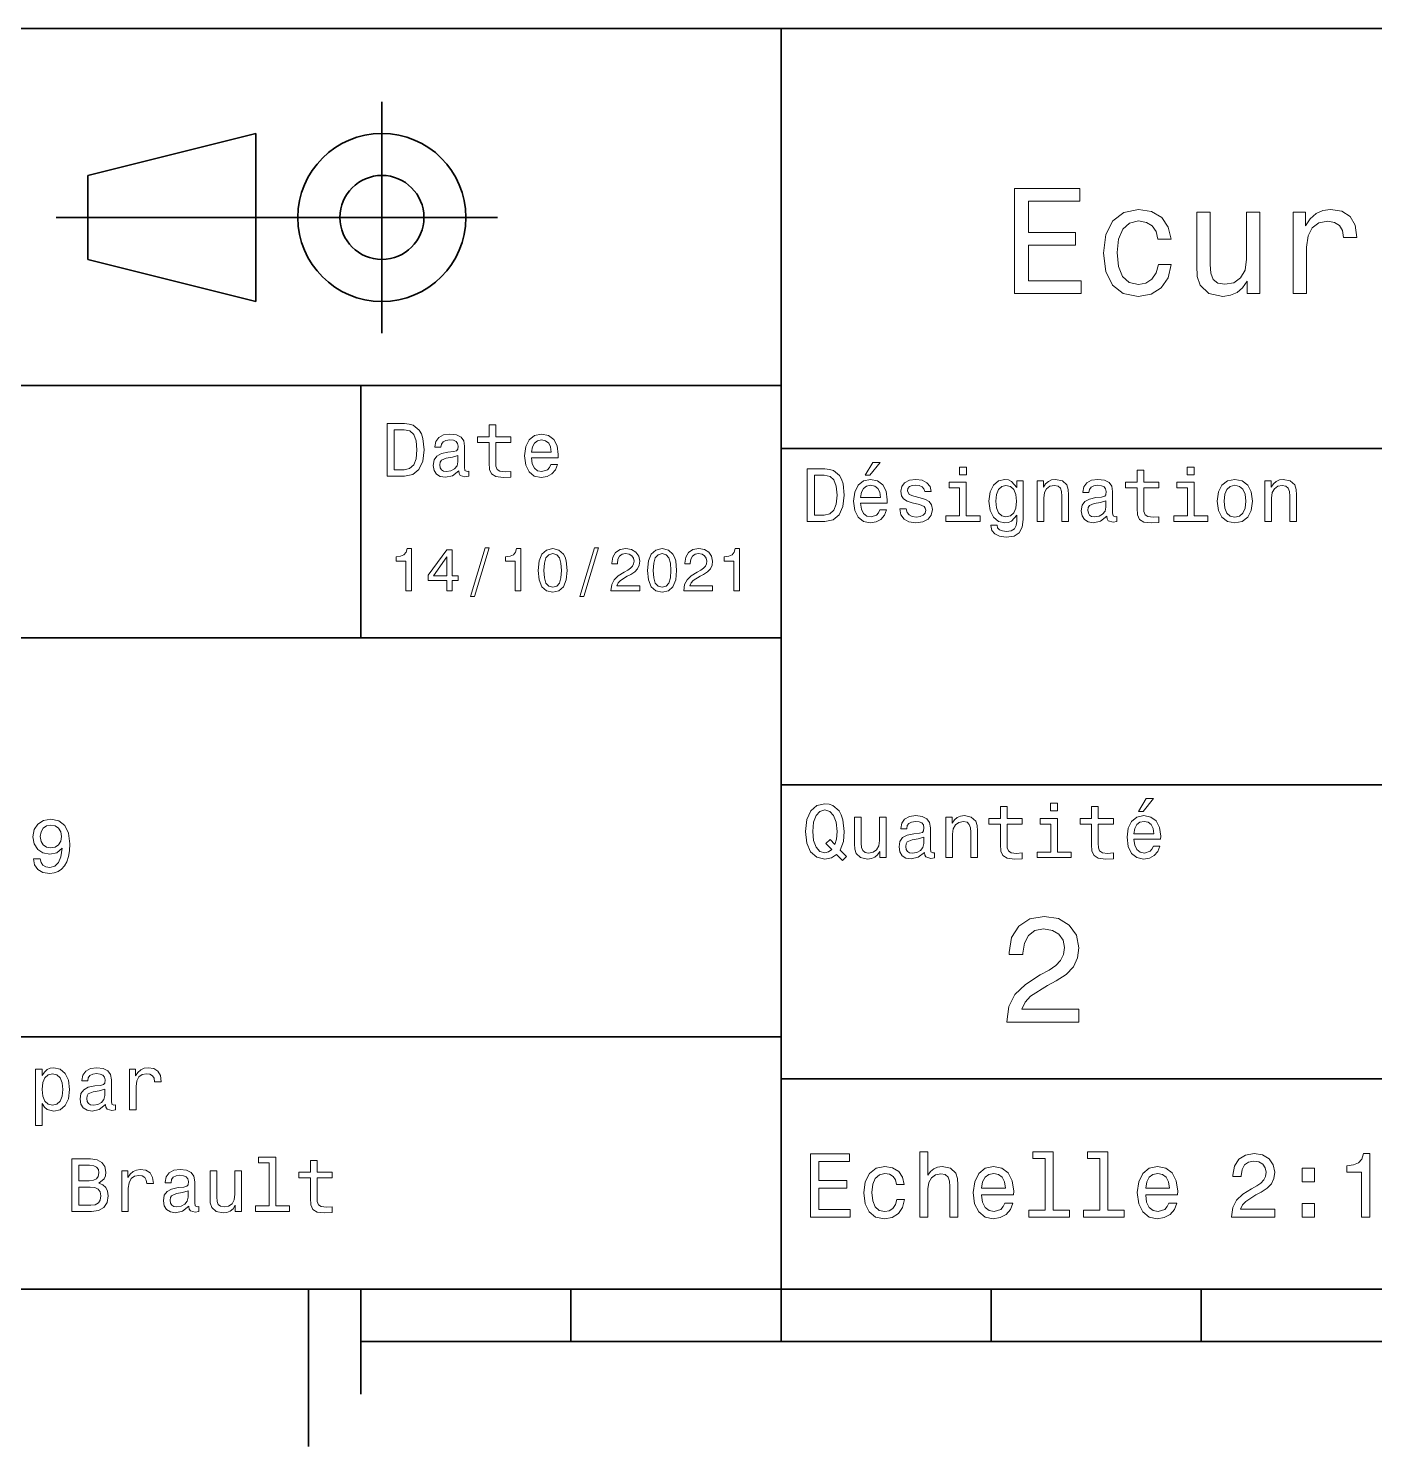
# Model space of a CAD drawing. Extents: x 0 to 210, y 0 to 297.
# Drawn here: x 39.2 to 103.3, y 2.5 to 70 of the extents above; entities that cross this region are included whole.
import ezdxf

# ---------------------------------------------------------------- set-up
doc = ezdxf.new("R2010")
doc.units = 0

msp = doc.modelspace()

# ---------------------------------------------------------------- linework, layer by layer
at = {"color": 7, "lineweight": 35}
for p, q in [((10, 70), (200, 70)), ((75, 10), (75, 70)), ((40.5, 61), (61.5, 61)), ((10, 53), (75, 53)), ((75, 50), (200, 50)), ((10, 41), (75, 41)), ((75, 34), (200, 34)), ((10, 22), (75, 22)), ((75, 20), (200, 20)), ((10, 10), (200, 10)), ((10, 10), (200, 10)), ((55, 7.5), (155, 7.5))]:
    msp.add_line(p, q, dxfattribs=at)
at = {"color": 7, "lineweight": 35, "ltscale": 0.275}
msp.add_line((56, 55.5), (56, 66.5), dxfattribs=at)
at = {"color": 7, "lineweight": 35, "ltscale": 0.206155}
for p, q in [((42, 63), (50, 65)), ((50, 57), (42, 59))]:
    msp.add_line(p, q, dxfattribs=at)
at = {"color": 7, "lineweight": 35, "ltscale": 0.2}
msp.add_line((50, 65), (50, 57), dxfattribs=at)
at = {"color": 7, "lineweight": 35, "ltscale": 0.1}
msp.add_line((42, 59), (42, 63), dxfattribs=at)
at = {"color": 7, "lineweight": 35, "ltscale": 0.3}
msp.add_line((55, 41), (55, 53), dxfattribs=at)
at = {"color": 7, "lineweight": 35, "ltscale": 0.1875}
msp.add_line((52.5, 10), (52.5, 2.5), dxfattribs=at)
at = {"color": 7, "lineweight": 35, "ltscale": 0.125}
msp.add_line((55, 10), (55, 5), dxfattribs=at)
at = {"color": 7, "lineweight": 35, "ltscale": 0.0625}
for p, q in [((65, 10), (65, 7.5)), ((75, 10), (75, 7.5)), ((85, 10), (85, 7.5)), ((95, 10), (95, 7.5))]:
    msp.add_line(p, q, dxfattribs=at)
at = {"color": 7, "lineweight": 13}
for points in [[(86.109512, 57.381123), (89.279541, 57.381123), (89.279541, 57.986309), (86.772339, 57.986309), (86.772339, 59.679394), (89.005768, 59.679394), (89.005768, 60.277374), (86.772339, 60.277374), (86.772339, 61.775936), (89.221909, 61.775936), (89.221909, 62.381123), (86.109512, 62.381123)], [(92.932281, 59.967579), (93.559082, 59.967579), (93.429398, 60.543945), (93.119598, 60.997837), (92.636894, 61.278816), (92.010094, 61.386887), (91.318451, 61.242794), (90.792511, 60.839336), (90.461098, 60.183716), (90.345825, 59.304752), (90.453896, 58.432995), (90.778107, 57.78458), (91.289627, 57.381123), (91.98848, 57.244236), (92.608078, 57.352303), (93.090782, 57.6549), (93.422195, 58.130402), (93.566284, 58.764408), (92.961098, 58.764408), (92.853027, 58.36095), (92.651299, 58.058357), (92.363121, 57.871037), (92.010094, 57.8134), (91.57061, 57.907059), (91.253609, 58.195244), (91.059082, 58.663544), (90.99424, 59.326366), (91.059082, 59.974781), (91.260811, 60.443081), (91.585022, 60.731266), (92.010094, 60.83213), (92.384735, 60.767288), (92.66571, 60.601585), (92.853027, 60.327808)], [(97.788193, 61.25), (97.154182, 61.25), (97.154182, 59.016571), (97.082138, 58.497837), (96.873207, 58.123196), (96.548996, 57.892651), (96.123924, 57.820602), (95.785309, 57.878242), (95.569168, 58.051151), (95.446693, 58.346542), (95.41787, 58.764408), (95.41787, 61.25), (94.783867, 61.25), (94.783867, 58.706772), (94.805481, 58.195244), (94.942368, 57.770172), (95.360237, 57.381123), (96.030266, 57.244236), (96.390495, 57.294666), (96.700294, 57.424351), (96.966866, 57.647694), (97.182999, 57.971901), (97.182999, 57.381123), (97.788193, 57.381123)], [(99.380409, 57.381123), (100.014412, 57.381123), (100.014412, 59.592937), (100.079254, 60.12608), (100.273781, 60.507923), (100.590782, 60.738472), (101.015854, 60.817722), (101.332855, 60.767288), (101.57061, 60.623199), (101.714706, 60.378242), (101.765137, 60.046829), (102.406342, 60.046829), (102.319893, 60.630402), (102.082138, 61.048271), (101.685883, 61.30043), (101.145538, 61.386887), (100.778107, 61.32925), (100.461098, 61.185158), (100.180122, 60.940201), (99.956779, 60.608788), (99.956779, 61.25), (99.380409, 61.25)], [(57.080692, 51.190563), (56.248558, 51.190563), (56.248558, 48.690563), (57.080692, 48.690563), (57.473343, 48.769814), (57.765129, 49.011169), (57.945244, 49.40382), (58.010086, 49.940563), (57.95245, 50.488113), (57.880402, 50.70425), (57.779537, 50.877163), (57.487751, 51.111313), (57.296829, 51.168949)], [(57.055477, 50.891571), (57.32925, 50.837536), (57.516571, 50.671829), (57.628242, 50.376442), (57.664265, 49.940563), (57.624641, 49.519093), (57.51297, 49.223705), (57.322044, 49.047192), (57.055477, 48.989555), (56.583572, 48.989555), (56.583572, 50.891571)], [(59.656342, 48.942726), (59.656342, 48.931919), (59.674351, 48.809441), (59.728386, 48.722984), (59.95533, 48.654541), (60.131844, 48.683357), (60.131844, 48.928314), (60.056194, 48.917507), (59.95533, 48.96434), (59.937321, 49.108429), (59.937321, 50.109871), (59.894093, 50.365635), (59.768013, 50.54575), (59.548271, 50.65382), (59.238472, 50.693443), (58.935879, 50.650219), (58.712536, 50.52774), (58.572044, 50.336815), (58.525215, 50.084656), (58.525215, 50.063042), (58.809799, 50.063042), (58.835014, 50.21434), (58.914265, 50.322407), (59.043949, 50.387249), (59.227665, 50.412464), (59.404179, 50.394455), (59.530258, 50.34042), (59.605907, 50.246758), (59.631123, 50.117077), (59.616714, 49.965778), (59.559078, 49.890129), (59.414986, 49.854107), (59.144814, 49.825291), (58.835014, 49.760448), (58.615273, 49.645176), (58.485592, 49.465057), (58.445965, 49.19849), (58.481987, 48.960735), (58.593658, 48.784222), (58.773777, 48.67255), (59.022335, 48.632927), (59.357349, 48.708576)], [(61.100864, 50.289986), (61.100864, 49.320965), (61.122478, 49.007565), (61.223343, 48.791428), (61.425072, 48.665348), (61.767292, 48.62212), (62.14193, 48.640129), (62.14193, 48.913906), (61.868156, 48.892292), (61.619598, 48.921112), (61.486313, 49.011169), (61.428673, 49.162464), (61.41787, 49.375), (61.41787, 50.289986), (62.14193, 50.289986), (62.14193, 50.560158), (61.41787, 50.560158), (61.41787, 51.125721), (61.100864, 51.125721), (61.100864, 50.560158), (60.553314, 50.560158), (60.553314, 50.289986)], [(63.121758, 49.565922), (64.389771, 49.565922), (64.393372, 49.713619), (64.335739, 50.127884), (64.177231, 50.437683), (63.925072, 50.625), (63.590057, 50.693443), (63.262249, 50.621399), (63.010086, 50.41967), (62.847984, 50.091862), (62.790344, 49.659584), (62.844379, 49.216499), (63.006485, 48.892292), (63.255043, 48.690563), (63.57925, 48.62212), (63.860229, 48.668949), (64.090775, 48.791428), (64.260086, 48.98595), (64.357346, 49.245319), (64.043945, 49.245319), (63.979107, 49.101227), (63.885448, 48.993156), (63.618877, 48.9067), (63.413544, 48.946327), (63.258644, 49.072407), (63.15778, 49.27774), (63.121758, 49.555115)], [(63.121758, 49.832493), (63.161385, 50.081055), (63.258644, 50.264771), (63.406342, 50.376442), (63.600864, 50.416069), (63.791786, 50.376442), (63.939484, 50.264771), (64.029541, 50.081055), (64.061958, 49.832493)], [(59.620316, 49.367798), (59.577087, 49.180477), (59.461815, 49.036385), (59.288906, 48.942726), (59.07637, 48.910305), (58.93948, 48.928314), (58.84222, 48.98595), (58.780979, 49.086815), (58.76297, 49.227306), (58.777378, 49.353386), (58.835014, 49.443443), (59.065563, 49.544312), (59.357349, 49.587536), (59.620316, 49.673992)], [(79.004326, 48.728386), (79.216858, 48.728386), (79.717583, 49.340778), (79.364555, 49.340778)], [(77.080688, 49.030979), (76.248558, 49.030979), (76.248558, 46.530979), (77.080688, 46.530979), (77.473343, 46.610229), (77.765129, 46.851585), (77.945244, 47.244236), (78.010086, 47.780979), (77.952446, 48.328529), (77.880402, 48.544666), (77.779541, 48.717579), (77.487755, 48.951729), (77.296829, 49.009365)], [(77.055473, 48.731987), (77.329254, 48.677952), (77.516571, 48.512245), (77.628242, 48.216858), (77.664268, 47.780979), (77.624641, 47.359509), (77.51297, 47.064121), (77.322044, 46.887608), (77.055473, 46.829971), (76.583572, 46.829971), (76.583572, 48.731987)], [(83.824211, 49.117435), (83.489197, 49.117435), (83.489197, 48.757202), (83.824211, 48.757202)], [(91.943802, 48.130402), (91.943802, 47.161381), (91.965416, 46.84798), (92.066284, 46.631844), (92.268013, 46.505764), (92.610229, 46.462536), (92.984871, 46.480545), (92.984871, 46.754322), (92.71109, 46.732708), (92.46254, 46.761528), (92.329254, 46.851585), (92.271614, 47.00288), (92.260803, 47.215416), (92.260803, 48.130402), (92.984871, 48.130402), (92.984871, 48.400574), (92.260803, 48.400574), (92.260803, 48.966137), (91.943802, 48.966137), (91.943802, 48.400574), (91.396255, 48.400574), (91.396255, 48.130402)], [(94.667145, 49.117435), (94.33213, 49.117435), (94.33213, 48.757202), (94.667145, 48.757202)], [(78.784584, 47.406338), (80.052597, 47.406338), (80.056198, 47.554035), (79.998558, 47.9683), (79.840057, 48.278099), (79.587898, 48.465416), (79.252884, 48.533859), (78.925072, 48.461815), (78.672913, 48.260086), (78.510803, 47.932278), (78.453171, 47.5), (78.507202, 47.056915), (78.669312, 46.732708), (78.91787, 46.530979), (79.242073, 46.462536), (79.523056, 46.509365), (79.753601, 46.631844), (79.922913, 46.826366), (80.020172, 47.085735), (79.706772, 47.085735), (79.64193, 46.941643), (79.548271, 46.833572), (79.2817, 46.747116), (79.07637, 46.786743), (78.921471, 46.912823), (78.820602, 47.118156), (78.784584, 47.395531)], [(78.784584, 47.672909), (78.824211, 47.921471), (78.921471, 48.105186), (79.069168, 48.216858), (79.263687, 48.256485), (79.454613, 48.216858), (79.602303, 48.105186), (79.69236, 47.921471), (79.724785, 47.672909)], [(81.623199, 47.658501), (81.317001, 47.730545), (81.090057, 47.8134), (81.014412, 47.982708), (81.036026, 48.101585), (81.111671, 48.188038), (81.234146, 48.242073), (81.41066, 48.263687), (81.579971, 48.242073), (81.713257, 48.177231), (81.799713, 48.079971), (81.835732, 47.950287), (82.145531, 47.950287), (82.145531, 47.957493), (82.091499, 48.191643), (81.943802, 48.375359), (81.713257, 48.490635), (81.41066, 48.533859), (81.104469, 48.490635), (80.881126, 48.371758), (80.740631, 48.195244), (80.697403, 47.971901), (80.729828, 47.755764), (80.830688, 47.604465), (80.996399, 47.496399), (81.237755, 47.42075), (81.590775, 47.334293), (81.806915, 47.244236), (81.864555, 47.172188), (81.886169, 47.064121), (81.853745, 46.930836), (81.767288, 46.829971), (81.626801, 46.765129), (81.439484, 46.743515), (81.241356, 46.765129), (81.09726, 46.840778), (81, 46.963257), (80.960373, 47.132565), (80.654175, 47.132565), (80.704613, 46.844379), (80.852303, 46.635445), (81.086456, 46.509365), (81.41066, 46.462536), (81.749283, 46.509365), (81.997841, 46.635445), (82.149139, 46.837173), (82.203171, 47.100143), (82.163544, 47.327087), (82.051872, 47.481987), (81.868156, 47.582851)], [(83.8134, 46.79755), (83.8134, 48.400574), (82.999283, 48.400574), (82.999283, 48.130402), (83.496399, 48.130402), (83.496399, 46.79755), (82.847984, 46.79755), (82.847984, 46.530979), (84.469025, 46.530979), (84.469025, 46.79755)], [(86.51873, 46.617435), (86.51873, 48.465416), (86.216141, 48.465416), (86.216141, 48.152016), (85.967575, 48.4366), (85.816284, 48.508644), (85.646973, 48.533859), (85.340775, 48.461815), (85.103027, 48.260086), (84.948128, 47.935879), (84.894089, 47.5), (84.948128, 47.060516), (85.103027, 46.736309), (85.340775, 46.530979), (85.646973, 46.462536), (85.819885, 46.487751), (85.963974, 46.552593), (86.216141, 46.826366), (86.216141, 46.552593), (86.187317, 46.336456), (86.10807, 46.181557), (85.956772, 46.091499), (85.729828, 46.059078), (85.5317, 46.080692), (85.391212, 46.134727), (85.308357, 46.228386), (85.283142, 46.354465), (84.976944, 46.354465), (84.976944, 46.340057), (85.023773, 46.109509), (85.16787, 45.9366), (85.398415, 45.824928), (85.711815, 45.785301), (86.086456, 45.839336), (86.335014, 45.990635), (86.475502, 46.253601)], [(85.221901, 47.5), (85.254326, 47.820606), (85.351585, 48.058357), (85.502884, 48.198845), (85.704613, 48.249279), (85.917145, 48.198845), (86.075645, 48.058357), (86.172913, 47.820606), (86.208931, 47.5), (86.172913, 47.172188), (86.075645, 46.938038), (85.917145, 46.793949), (85.704613, 46.747116), (85.502884, 46.793949), (85.351585, 46.938038), (85.254326, 47.175793)], [(87.181557, 46.530979), (87.498558, 46.530979), (87.498558, 47.647694), (87.530983, 47.903458), (87.635445, 48.090778), (87.797546, 48.206051), (88.013687, 48.249279), (88.1866, 48.213257), (88.29467, 48.115993), (88.348701, 47.953888), (88.366714, 47.737751), (88.366714, 46.530979), (88.683716, 46.530979), (88.683716, 47.802593), (88.669312, 48.058357), (88.604469, 48.270893), (88.39193, 48.465416), (88.060516, 48.533859), (87.876801, 48.508644), (87.721901, 48.440201), (87.588615, 48.324928), (87.484146, 48.170029), (87.484146, 48.465416), (87.181557, 48.465416)], [(90.499283, 46.783142), (90.499283, 46.772335), (90.517288, 46.649857), (90.571327, 46.5634), (90.798271, 46.494957), (90.974785, 46.523773), (90.974785, 46.76873), (90.899132, 46.757923), (90.798271, 46.804756), (90.780258, 46.948845), (90.780258, 47.950287), (90.73703, 48.206051), (90.610947, 48.386166), (90.391212, 48.494236), (90.081413, 48.533859), (89.778816, 48.490635), (89.555473, 48.368156), (89.414986, 48.177231), (89.368156, 47.925072), (89.368156, 47.903458), (89.65274, 47.903458), (89.677956, 48.054756), (89.757202, 48.162823), (89.886887, 48.227665), (90.070602, 48.25288), (90.247116, 48.234871), (90.373199, 48.180836), (90.448845, 48.087173), (90.47406, 47.957493), (90.459656, 47.806194), (90.402016, 47.730545), (90.257927, 47.694523), (89.987755, 47.665707), (89.677956, 47.600864), (89.458214, 47.485592), (89.328529, 47.305473), (89.288902, 47.038906), (89.324928, 46.801151), (89.4366, 46.624638), (89.616714, 46.512966), (89.865273, 46.473343), (90.200287, 46.548992)], [(94.656342, 46.79755), (94.656342, 48.400574), (93.842216, 48.400574), (93.842216, 48.130402), (94.33934, 48.130402), (94.33934, 46.79755), (93.690918, 46.79755), (93.690918, 46.530979), (95.311958, 46.530979), (95.311958, 46.79755)], [(95.762253, 47.496399), (95.819885, 47.056915), (95.985596, 46.732708), (96.248558, 46.530979), (96.601585, 46.462536), (96.951012, 46.530979), (97.213974, 46.729107), (97.379684, 47.053314), (97.440926, 47.496399), (97.379684, 47.935879), (97.213974, 48.263687), (96.951012, 48.461815), (96.601585, 48.533859), (96.248558, 48.461815), (95.985596, 48.260086), (95.819885, 47.935879)], [(96.086456, 47.5), (96.118881, 47.824207), (96.219742, 48.058357), (96.381844, 48.20245), (96.601585, 48.25288), (96.817726, 48.20245), (96.979828, 48.061958), (97.080688, 47.824207), (97.116714, 47.5), (97.080688, 47.172188), (96.979828, 46.934437), (96.817726, 46.790344), (96.601585, 46.743515), (96.381844, 46.790344), (96.219742, 46.934437), (96.118881, 47.172188)], [(98.024498, 46.530979), (98.341499, 46.530979), (98.341499, 47.647694), (98.373917, 47.903458), (98.478386, 48.090778), (98.640488, 48.206051), (98.856628, 48.249279), (99.029541, 48.213257), (99.137611, 48.115993), (99.191643, 47.953888), (99.209656, 47.737751), (99.209656, 46.530979), (99.526657, 46.530979), (99.526657, 47.802593), (99.512253, 48.058357), (99.447411, 48.270893), (99.234871, 48.465416), (98.903458, 48.533859), (98.719742, 48.508644), (98.564842, 48.440201), (98.431557, 48.324928), (98.327087, 48.170029), (98.327087, 48.465416), (98.024498, 48.465416)], [(90.463257, 47.208214), (90.420029, 47.020893), (90.304756, 46.876801), (90.131844, 46.783142), (89.919312, 46.750721), (89.782417, 46.76873), (89.685158, 46.826366), (89.623917, 46.927231), (89.605911, 47.067722), (89.620316, 47.193802), (89.677956, 47.283859), (89.908501, 47.384727), (90.200287, 47.427952), (90.463257, 47.514408)], [(57.141212, 43.224785), (57.403458, 43.224785), (57.403458, 45.239193), (57.207493, 45.239193), (57.155621, 45.0634), (57.051872, 44.945248), (56.893372, 44.876083), (56.674351, 44.853027), (56.674351, 44.648415), (57.141212, 44.648415)], [(60.213257, 42.956772), (60.412106, 42.956772), (61.109512, 45.279541), (60.907784, 45.279541)], [(62.345821, 43.224785), (62.60807, 43.224785), (62.60807, 45.239193), (62.412106, 45.239193), (62.360229, 45.0634), (62.256485, 44.945248), (62.097984, 44.876083), (61.878963, 44.853027), (61.878963, 44.648415), (62.345821, 44.648415)], [(63.438042, 44.201729), (63.48127, 43.749279), (63.616714, 43.426514), (63.832855, 43.230549), (64.132568, 43.167149), (64.429398, 43.230549), (64.645531, 43.426514), (64.778099, 43.749279), (64.824211, 44.201729), (64.778099, 44.651299), (64.723343, 44.829971), (64.645531, 44.976948), (64.429398, 45.172913), (64.132568, 45.239193), (63.832855, 45.172913), (63.616714, 44.974064), (63.48127, 44.651299)], [(65.41787, 42.956772), (65.616714, 42.956772), (66.314125, 45.279541), (66.112396, 45.279541)], [(66.899139, 43.224785), (68.273773, 43.224785), (68.273773, 43.472622), (67.187317, 43.472622), (67.247841, 43.60807), (67.351585, 43.720463), (67.671471, 43.925072), (67.841499, 44.011528), (68.0317, 44.135448), (68.167145, 44.279541), (68.244957, 44.44957), (68.273773, 44.642651), (68.224785, 44.884727), (68.08934, 45.074928), (67.881844, 45.195965), (67.613831, 45.239193), (67.337173, 45.190201), (67.126801, 45.054756), (66.991356, 44.838619), (66.945244, 44.553314), (66.945244, 44.51297), (67.207497, 44.51297), (67.207497, 44.536022), (67.233429, 44.731991), (67.311241, 44.876083), (67.435158, 44.9683), (67.599426, 45), (67.766571, 44.971184), (67.890488, 44.899136), (67.971184, 44.786743), (68, 44.645535), (67.979828, 44.51297), (67.925072, 44.400578), (67.832855, 44.302593), (67.706055, 44.216141), (67.536026, 44.12392), (67.253601, 43.945248), (67.054756, 43.755043), (66.9366, 43.524498), (66.899139, 43.233429)], [(68.642654, 44.201729), (68.685883, 43.749279), (68.821327, 43.426514), (69.03746, 43.230549), (69.337173, 43.167149), (69.634003, 43.230549), (69.850143, 43.426514), (69.982712, 43.749279), (70.028816, 44.201729), (69.982712, 44.651299), (69.927956, 44.829971), (69.850143, 44.976948), (69.634003, 45.172913), (69.337173, 45.239193), (69.03746, 45.172913), (68.821327, 44.974064), (68.685883, 44.651299)], [(70.368874, 43.224785), (71.743515, 43.224785), (71.743515, 43.472622), (70.657059, 43.472622), (70.717575, 43.60807), (70.821327, 43.720463), (71.141212, 43.925072), (71.311241, 44.011528), (71.501442, 44.135448), (71.636887, 44.279541), (71.714699, 44.44957), (71.743515, 44.642651), (71.694527, 44.884727), (71.559074, 45.074928), (71.351585, 45.195965), (71.083572, 45.239193), (70.806915, 45.190201), (70.596542, 45.054756), (70.461098, 44.838619), (70.414986, 44.553314), (70.414986, 44.51297), (70.677231, 44.51297), (70.677231, 44.536022), (70.703171, 44.731991), (70.780983, 44.876083), (70.9049, 44.9683), (71.069168, 45), (71.236313, 44.971184), (71.360229, 44.899136), (71.440918, 44.786743), (71.469742, 44.645535), (71.44957, 44.51297), (71.394814, 44.400578), (71.302597, 44.302593), (71.175797, 44.216141), (71.005768, 44.12392), (70.723343, 43.945248), (70.524498, 43.755043), (70.406342, 43.524498), (70.368874, 43.233429)], [(72.755043, 43.224785), (73.017288, 43.224785), (73.017288, 45.239193), (72.821327, 45.239193), (72.769455, 45.0634), (72.665703, 44.945248), (72.507202, 44.876083), (72.288185, 44.853027), (72.288185, 44.648415), (72.755043, 44.648415)], [(59.086456, 43.224785), (59.345821, 43.224785), (59.345821, 43.720463), (59.631126, 43.720463), (59.631126, 43.951008), (59.345821, 43.951008), (59.345821, 45.181557), (59.083572, 45.181557), (58.207493, 43.974064), (58.207493, 43.720463), (59.086456, 43.720463)], [(58.44957, 43.951008), (59.086456, 44.847263), (59.086456, 43.951008)], [(63.714699, 44.201729), (63.737755, 44.550434), (63.809799, 44.801155), (63.939484, 44.948128), (64.132568, 45), (64.322769, 44.948128), (64.452454, 44.801155), (64.524498, 44.550434), (64.547554, 44.201729), (64.524498, 43.850143), (64.452454, 43.599426), (64.322769, 43.45245), (64.132568, 43.403458), (63.939484, 43.45245), (63.809799, 43.599426), (63.737755, 43.850143)], [(68.919312, 44.201729), (68.942368, 44.550434), (69.014412, 44.801155), (69.144089, 44.948128), (69.337173, 45), (69.527374, 44.948128), (69.657059, 44.801155), (69.729111, 44.550434), (69.752159, 44.201729), (69.729111, 43.850143), (69.657059, 43.599426), (69.527374, 43.45245), (69.337173, 43.403458), (69.144089, 43.45245), (69.014412, 43.599426), (68.942368, 43.850143)], [(77.642654, 30.685879), (77.916428, 30.401297), (78.107346, 30.592218), (77.811958, 30.894812), (77.963257, 31.305475), (78.010086, 31.780979), (77.941643, 32.339336), (77.862389, 32.56628), (77.757927, 32.753601), (77.46254, 33.009365), (77.282417, 33.074207), (77.084297, 33.099422), (76.702446, 33.009365), (76.41066, 32.757202), (76.223343, 32.342937), (76.158501, 31.780979), (76.223343, 31.219019), (76.407059, 30.804754), (76.698845, 30.54899), (77.084297, 30.462536), (77.397697, 30.520172)], [(88.161385, 33.117435), (87.82637, 33.117435), (87.82637, 32.757202), (88.161385, 32.757202)], [(92.015854, 32.728386), (92.228386, 32.728386), (92.729111, 33.340778), (92.376083, 33.340778)], [(77.415703, 30.916426), (77.260803, 30.801151), (77.084297, 30.765129), (76.850143, 30.829971), (76.666428, 31.024494), (76.543945, 31.341497), (76.504326, 31.780979), (76.543945, 32.216858), (76.662827, 32.537464), (76.846542, 32.731987), (77.084297, 32.80043), (77.318443, 32.731987), (77.502159, 32.533859), (77.62104, 32.213257), (77.664268, 31.780979), (77.631844, 31.40634), (77.5634, 31.150576), (77.329254, 31.395533), (77.134727, 31.211815)], [(79.998558, 32.465416), (79.681557, 32.465416), (79.681557, 31.348703), (79.645531, 31.089336), (79.541069, 30.902016), (79.37896, 30.786743), (79.166428, 30.750719), (78.997116, 30.779539), (78.889046, 30.865993), (78.827812, 31.013687), (78.8134, 31.222622), (78.8134, 32.465416), (78.496399, 32.465416), (78.496399, 31.193804), (78.507202, 30.93804), (78.575645, 30.725504), (78.784584, 30.530979), (79.119598, 30.462536), (79.299713, 30.487751), (79.454613, 30.552593), (79.587898, 30.664265), (79.695969, 30.826368), (79.695969, 30.530979), (79.998558, 30.530979)], [(81.824928, 30.78314), (81.824928, 30.772333), (81.842941, 30.649855), (81.896973, 30.5634), (82.123917, 30.494957), (82.30043, 30.523775), (82.30043, 30.768732), (82.224785, 30.757925), (82.123917, 30.804754), (82.105911, 30.948847), (82.105911, 31.950287), (82.062683, 32.206051), (81.9366, 32.386166), (81.716858, 32.494236), (81.407059, 32.533859), (81.104469, 32.490635), (80.881126, 32.368156), (80.740631, 32.177231), (80.693802, 31.925072), (80.693802, 31.903458), (80.978386, 31.903458), (81.003601, 32.054756), (81.082855, 32.162823), (81.21254, 32.227665), (81.396255, 32.25288), (81.572769, 32.234871), (81.698845, 32.180836), (81.774498, 32.087173), (81.799713, 31.957493), (81.785301, 31.806194), (81.727669, 31.730547), (81.583572, 31.694523), (81.3134, 31.665705), (81.003601, 31.600864), (80.783859, 31.48559), (80.654175, 31.305475), (80.614555, 31.038904), (80.650574, 30.801151), (80.762245, 30.62464), (80.94236, 30.512968), (81.190926, 30.473343), (81.52594, 30.54899)], [(82.844383, 30.530979), (83.161385, 30.530979), (83.161385, 31.647694), (83.193802, 31.903458), (83.298271, 32.090778), (83.460373, 32.206051), (83.676514, 32.249279), (83.849426, 32.213257), (83.957497, 32.115993), (84.011528, 31.95389), (84.029541, 31.737751), (84.029541, 30.530979), (84.346542, 30.530979), (84.346542, 31.802593), (84.33213, 32.058357), (84.267288, 32.270893), (84.054756, 32.465416), (83.723343, 32.533859), (83.539627, 32.508644), (83.384727, 32.440201), (83.251442, 32.324928), (83.146973, 32.170029), (83.146973, 32.465416), (82.844383, 32.465416)], [(85.438042, 32.130402), (85.438042, 31.161383), (85.459656, 30.847982), (85.560516, 30.631844), (85.762245, 30.505762), (86.104469, 30.462536), (86.479111, 30.480547), (86.479111, 30.754322), (86.20533, 30.732708), (85.956772, 30.761526), (85.823486, 30.851583), (85.765854, 31.002882), (85.755043, 31.215418), (85.755043, 32.130402), (86.479111, 32.130402), (86.479111, 32.400574), (85.755043, 32.400574), (85.755043, 32.966137), (85.438042, 32.966137), (85.438042, 32.400574), (84.890488, 32.400574), (84.890488, 32.130402)], [(88.150574, 30.79755), (88.150574, 32.400574), (87.336456, 32.400574), (87.336456, 32.130402), (87.833572, 32.130402), (87.833572, 30.79755), (87.185158, 30.79755), (87.185158, 30.530979), (88.806198, 30.530979), (88.806198, 30.79755)], [(89.775215, 32.130402), (89.775215, 31.161383), (89.796829, 30.847982), (89.897697, 30.631844), (90.099426, 30.505762), (90.441643, 30.462536), (90.816284, 30.480547), (90.816284, 30.754322), (90.542511, 30.732708), (90.293945, 30.761526), (90.16066, 30.851583), (90.103027, 31.002882), (90.092216, 31.215418), (90.092216, 32.130402), (90.816284, 32.130402), (90.816284, 32.400574), (90.092216, 32.400574), (90.092216, 32.966137), (89.775215, 32.966137), (89.775215, 32.400574), (89.227661, 32.400574), (89.227661, 32.130402)], [(91.796112, 31.40634), (93.064117, 31.40634), (93.067719, 31.554033), (93.010086, 31.9683), (92.851585, 32.278099), (92.599426, 32.465416), (92.264404, 32.533859), (91.9366, 32.461815), (91.684441, 32.260086), (91.522331, 31.932276), (91.464699, 31.5), (91.51873, 31.056915), (91.680832, 30.732708), (91.929398, 30.530979), (92.253601, 30.462536), (92.534584, 30.509365), (92.765129, 30.631844), (92.934433, 30.826368), (93.0317, 31.085733), (92.7183, 31.085733), (92.653458, 30.941643), (92.559799, 30.833572), (92.293228, 30.747118), (92.087898, 30.786743), (91.932999, 30.912823), (91.83213, 31.118155), (91.796112, 31.395533)], [(39.411385, 30.46974), (39.465424, 30.185158), (39.620323, 29.965418), (39.86528, 29.828529), (40.189484, 29.778097), (40.402023, 29.803314), (40.592941, 29.868155), (40.755047, 29.979826), (40.891937, 30.138329), (41.000004, 30.336454), (41.079254, 30.581411), (41.126083, 30.862391), (41.144096, 31.1866), (41.082855, 31.694523), (40.906342, 32.065559), (40.625366, 32.288902), (40.239918, 32.368156), (39.886894, 32.303314), (39.620323, 32.130402), (39.447411, 31.863832), (39.389774, 31.528818), (39.447411, 31.182997), (39.616718, 30.920029), (39.868881, 30.754322), (40.189484, 30.700287), (40.528099, 30.768732), (40.783867, 30.977665), (40.726227, 30.577808), (40.610954, 30.293226), (40.434441, 30.123919), (40.193085, 30.069883), (40.005768, 30.0951), (39.868881, 30.174351), (39.778824, 30.300432), (39.742798, 30.46974)], [(39.739197, 31.532419), (39.775223, 31.755764), (39.876083, 31.932276), (40.034584, 32.043949), (40.239918, 32.083572), (40.452454, 32.043949), (40.614555, 31.932276), (40.715424, 31.759365), (40.755047, 31.536022), (40.715424, 31.309076), (40.614555, 31.139769), (40.448853, 31.035301), (40.229111, 30.999279), (40.030983, 31.035301), (39.876083, 31.139769), (39.775223, 31.305475)], [(91.796112, 31.672911), (91.835732, 31.921469), (91.932999, 32.105186), (92.080688, 32.216858), (92.275215, 32.256485), (92.466141, 32.216858), (92.613831, 32.105186), (92.703888, 31.921469), (92.736313, 31.672911)], [(81.788902, 31.208212), (81.745674, 31.020893), (81.630402, 30.876801), (81.457489, 30.78314), (81.244957, 30.750719), (81.10807, 30.768732), (81.010803, 30.826368), (80.94957, 30.927233), (80.931557, 31.067722), (80.945969, 31.193804), (81.003601, 31.283861), (81.234146, 31.384726), (81.52594, 31.427954), (81.788902, 31.514408)], [(85.742073, 22.700289), (89.178673, 22.700289), (89.178673, 23.319885), (86.46254, 23.319885), (86.613831, 23.658503), (86.873199, 23.939482), (87.672913, 24.45101), (88.097984, 24.667147), (88.573486, 24.976946), (88.912102, 25.337177), (89.106628, 25.762249), (89.178673, 26.244957), (89.056198, 26.850143), (88.717583, 27.325649), (88.198845, 27.628242), (87.528816, 27.736313), (86.837173, 27.613834), (86.311241, 27.275217), (85.972626, 26.734871), (85.857353, 26.021614), (85.857353, 25.92075), (86.51297, 25.92075), (86.51297, 25.978386), (86.577812, 26.4683), (86.772339, 26.828531), (87.08213, 27.059078), (87.492798, 27.138329), (87.910667, 27.066282), (88.220459, 26.886168), (88.422188, 26.605188), (88.49424, 26.252163), (88.443802, 25.92075), (88.306915, 25.639771), (88.07637, 25.394814), (87.759369, 25.178675), (87.334297, 24.948128), (86.628242, 24.501442), (86.131126, 24.025938), (85.835739, 23.449568), (85.742073, 22.721903)], [(39.829254, 20.166426), (39.829254, 20.465418), (39.512253, 20.465418), (39.512253, 17.7817), (39.829254, 17.7817), (39.829254, 18.826368), (39.940926, 18.657061), (40.067009, 18.545389), (40.38401, 18.462536), (40.686604, 18.530979), (40.924355, 18.736311), (41.079254, 19.060518), (41.136894, 19.5), (41.079254, 19.935879), (40.924355, 20.260086), (40.686604, 20.461815), (40.38401, 20.533861), (40.211098, 20.512247), (40.063404, 20.443804), (39.937325, 20.328529)], [(42.847988, 18.78314), (42.847988, 18.772333), (42.865997, 18.649855), (42.920036, 18.5634), (43.14698, 18.494957), (43.32349, 18.523775), (43.32349, 18.768732), (43.247845, 18.757925), (43.14698, 18.804754), (43.128967, 18.948847), (43.128967, 19.950287), (43.085739, 20.206051), (42.95966, 20.386166), (42.739918, 20.494236), (42.430122, 20.533861), (42.127525, 20.490633), (41.904182, 20.368155), (41.763695, 20.177233), (41.716866, 19.925072), (41.716866, 19.903458), (42.001446, 19.903458), (42.026661, 20.054754), (42.105911, 20.162823), (42.235596, 20.227665), (42.419312, 20.252882), (42.595825, 20.234869), (42.721909, 20.180836), (42.797554, 20.087175), (42.822769, 19.957493), (42.808361, 19.806194), (42.750725, 19.730547), (42.606632, 19.694523), (42.33646, 19.665705), (42.026661, 19.600864), (41.806923, 19.48559), (41.677238, 19.305475), (41.637611, 19.038904), (41.673637, 18.801151), (41.785309, 18.62464), (41.965424, 18.512968), (42.213982, 18.473343), (42.548996, 18.54899)], [(43.986317, 18.530979), (44.303318, 18.530979), (44.303318, 19.636887), (44.335739, 19.903458), (44.433002, 20.094379), (44.591503, 20.209654), (44.804039, 20.249279), (44.96254, 20.224062), (45.081417, 20.152016), (45.153465, 20.029537), (45.17868, 19.863832), (45.499287, 19.863832), (45.456059, 20.155619), (45.337181, 20.364553), (45.139053, 20.490633), (44.868881, 20.533861), (44.685165, 20.505043), (44.526661, 20.432997), (44.386173, 20.310518), (44.274502, 20.144812), (44.274502, 20.465418), (43.986317, 20.465418)], [(40.329975, 18.747118), (40.117439, 18.793947), (39.96254, 18.93804), (39.86528, 19.17219), (39.832855, 19.5), (39.86528, 19.824207), (39.96254, 20.058357), (40.117439, 20.198847), (40.329975, 20.249279), (40.524498, 20.198847), (40.679398, 20.054754), (40.776661, 19.820604), (40.812683, 19.5), (40.776661, 19.175793), (40.679398, 18.93804), (40.524498, 18.793947)], [(42.811966, 19.208212), (42.768738, 19.020893), (42.653465, 18.876801), (42.480553, 18.78314), (42.268017, 18.750719), (42.131126, 18.768732), (42.033867, 18.826368), (41.972626, 18.927233), (41.954617, 19.067722), (41.969025, 19.193804), (42.026661, 19.283861), (42.25721, 19.384726), (42.548996, 19.427954), (42.811966, 19.514408)], [(50.631844, 16.010447), (50.631844, 13.957133), (49.979828, 13.957133), (49.979828, 13.690562), (51.597263, 13.690562), (51.597263, 13.957133), (50.948845, 13.957133), (50.948845, 16.277018), (50.134727, 16.277018), (50.134727, 16.010447)], [(76.393372, 13.428675), (78.295387, 13.428675), (78.295387, 13.791787), (76.791069, 13.791787), (76.791069, 14.807637), (78.131126, 14.807637), (78.131126, 15.166427), (76.791069, 15.166427), (76.791069, 16.065563), (78.260803, 16.065563), (78.260803, 16.428675), (76.393372, 16.428675)], [(81.610954, 13.428675), (81.991356, 13.428675), (81.991356, 14.768732), (82.030258, 15.075649), (82.155617, 15.300432), (82.350143, 15.438761), (82.609512, 15.490635), (82.817001, 15.447407), (82.946686, 15.330692), (83.011528, 15.136168), (83.033142, 14.876801), (83.033142, 13.428675), (83.413544, 13.428675), (83.413544, 14.954612), (83.396255, 15.261528), (83.318443, 15.516571), (83.0634, 15.75), (82.66571, 15.832133), (82.44957, 15.801874), (82.263687, 15.719741), (82.10807, 15.590058), (81.991356, 15.412825), (81.991356, 16.532421), (81.610954, 16.532421)], [(87.572044, 16.212536), (87.572044, 13.748559), (86.789627, 13.748559), (86.789627, 13.428675), (88.730545, 13.428675), (88.730545, 13.748559), (87.952454, 13.748559), (87.952454, 16.532421), (86.975502, 16.532421), (86.975502, 16.212536)], [(90.174355, 16.212536), (90.174355, 13.748559), (89.39193, 13.748559), (89.39193, 13.428675), (91.332855, 13.428675), (91.332855, 13.748559), (90.554756, 13.748559), (90.554756, 16.532421), (89.577812, 16.532421), (89.577812, 16.212536)], [(96.439484, 13.428675), (98.501442, 13.428675), (98.501442, 13.800432), (96.871758, 13.800432), (96.96254, 14.003603), (97.118156, 14.172191), (97.597984, 14.479107), (97.853027, 14.60879), (98.138329, 14.794669), (98.341499, 15.010807), (98.458214, 15.26585), (98.501442, 15.555476), (98.427956, 15.918589), (98.224785, 16.203892), (97.913544, 16.385447), (97.511528, 16.450289), (97.096542, 16.376802), (96.780983, 16.173632), (96.577812, 15.849424), (96.508644, 15.421471), (96.508644, 15.360951), (96.902016, 15.360951), (96.902016, 15.395534), (96.940926, 15.689482), (97.05764, 15.905621), (97.243515, 16.043949), (97.489914, 16.091499), (97.740639, 16.048271), (97.926514, 15.940203), (98.047554, 15.771614), (98.090782, 15.559799), (98.060516, 15.360951), (97.978386, 15.192364), (97.840057, 15.045389), (97.649857, 14.915707), (97.394814, 14.777378), (96.971184, 14.509366), (96.672913, 14.224064), (96.495682, 13.878242), (96.439484, 13.441643)], [(102.62104, 13.428675), (103.014412, 13.428675), (103.014412, 16.450289), (102.720459, 16.450289), (102.642654, 16.1866), (102.48703, 16.009367), (102.249283, 15.905621), (101.920753, 15.871038), (101.920753, 15.564121), (102.62104, 15.564121)], [(42.523052, 15.041427), (42.775215, 15.25036), (42.840057, 15.39085), (42.861671, 15.563761), (42.814838, 15.833934), (42.674347, 16.028458), (42.447403, 16.147335), (42.130402, 16.190563), (41.240631, 16.190563), (41.240631, 13.690562), (42.180832, 13.690562), (42.515846, 13.740994), (42.764404, 13.888689), (42.919304, 14.122839), (42.973343, 14.439842), (42.940918, 14.652378), (42.854462, 14.828891), (42.713974, 14.958574)], [(42.061958, 15.153098), (41.572044, 15.153098), (41.572044, 15.891571), (42.090775, 15.891571), (42.285301, 15.869957), (42.422188, 15.805116), (42.505043, 15.693444), (42.533859, 15.527738), (42.501438, 15.362032), (42.414986, 15.246758), (42.267288, 15.174712)], [(43.614552, 13.690562), (43.931557, 13.690562), (43.931557, 14.79647), (43.963974, 15.063041), (44.061237, 15.253963), (44.219738, 15.369237), (44.432274, 15.408862), (44.590775, 15.383646), (44.709652, 15.3116), (44.7817, 15.189121), (44.806915, 15.023416), (45.127518, 15.023416), (45.08429, 15.315202), (44.965416, 15.524136), (44.767288, 15.650216), (44.497116, 15.693444), (44.3134, 15.664625), (44.1549, 15.59258), (44.014408, 15.470101), (43.902737, 15.304395), (43.902737, 15.625), (43.614552, 15.625)], [(46.8134, 13.942723), (46.8134, 13.931917), (46.831413, 13.809439), (46.885445, 13.722983), (47.112389, 13.654539), (47.288902, 13.683357), (47.288902, 13.928314), (47.213257, 13.917507), (47.112389, 13.964337), (47.094379, 14.10843), (47.094379, 15.109871), (47.051151, 15.365634), (46.925072, 15.54575), (46.70533, 15.653819), (46.395531, 15.693444), (46.092937, 15.650216), (45.869595, 15.527738), (45.729103, 15.336816), (45.682274, 15.084655), (45.682274, 15.063041), (45.966858, 15.063041), (45.992073, 15.214337), (46.071327, 15.322407), (46.201008, 15.387248), (46.384727, 15.412464), (46.561237, 15.394453), (46.687317, 15.340418), (46.76297, 15.246758), (46.788185, 15.117075), (46.773773, 14.965778), (46.716137, 14.89013), (46.572044, 14.854107), (46.301872, 14.825289), (45.992073, 14.760447), (45.772331, 14.645173), (45.642651, 14.465058), (45.603027, 14.198487), (45.639046, 13.960735), (45.750717, 13.784223), (45.930832, 13.672551), (46.179394, 13.632925), (46.514408, 13.708573)], [(49.324207, 15.625), (49.007202, 15.625), (49.007202, 14.508286), (48.971184, 14.248919), (48.866714, 14.0616), (48.704613, 13.946326), (48.492073, 13.910303), (48.322765, 13.939121), (48.214699, 14.025577), (48.153458, 14.173271), (48.13905, 14.382205), (48.13905, 15.625), (47.822044, 15.625), (47.822044, 14.353387), (47.832855, 14.097623), (47.901299, 13.885087), (48.110229, 13.690562), (48.445244, 13.622118), (48.625359, 13.647335), (48.780258, 13.712176), (48.913544, 13.823848), (49.021614, 13.985951), (49.021614, 13.690562), (49.324207, 13.690562)], [(52.5951, 15.289986), (52.5951, 14.320966), (52.616714, 14.007565), (52.717579, 13.791427), (52.919308, 13.665346), (53.261528, 13.622118), (53.636169, 13.64013), (53.636169, 13.913905), (53.362392, 13.892291), (53.113834, 13.92111), (52.980549, 14.011168), (52.922913, 14.162464), (52.912106, 14.375), (52.912106, 15.289986), (53.636169, 15.289986), (53.636169, 15.560159), (52.912106, 15.560159), (52.912106, 16.125721), (52.5951, 16.125721), (52.5951, 15.560159), (52.04755, 15.560159), (52.04755, 15.289986)], [(80.48703, 14.980548), (80.863113, 14.980548), (80.785301, 15.326369), (80.599426, 15.598703), (80.309799, 15.767292), (79.933716, 15.832133), (79.51873, 15.745678), (79.203171, 15.503603), (79.004326, 15.110231), (78.935158, 14.582853), (79, 14.059798), (79.194527, 13.67075), (79.501442, 13.428675), (79.920746, 13.346542), (80.292511, 13.411384), (80.58213, 13.592939), (80.780983, 13.878242), (80.867432, 14.258646), (80.504326, 14.258646), (80.439484, 14.016571), (80.318443, 13.835014), (80.145531, 13.722623), (79.933716, 13.688041), (79.670029, 13.744237), (79.479828, 13.917148), (79.363113, 14.198127), (79.324211, 14.595821), (79.363113, 14.984871), (79.484154, 15.26585), (79.678673, 15.438761), (79.933716, 15.49928), (80.158501, 15.460375), (80.327087, 15.360951), (80.439484, 15.196686)], [(84.546112, 14.479107), (86.067726, 14.479107), (86.072044, 14.656341), (86.002884, 15.153459), (85.812683, 15.525217), (85.510086, 15.75), (85.10807, 15.832133), (84.714699, 15.745678), (84.412102, 15.503603), (84.217583, 15.110231), (84.148415, 14.591499), (84.213257, 14.059798), (84.407784, 13.67075), (84.706055, 13.428675), (85.0951, 13.346542), (85.432281, 13.402739), (85.708939, 13.549712), (85.912102, 13.783141), (86.028816, 14.09438), (85.65274, 14.09438), (85.574928, 13.92147), (85.46254, 13.791787), (85.142654, 13.688041), (84.896255, 13.735591), (84.710373, 13.886888), (84.58934, 14.133286), (84.546112, 14.466139)], [(92.353027, 14.479107), (93.874641, 14.479107), (93.878967, 14.656341), (93.809799, 15.153459), (93.619598, 15.525217), (93.317001, 15.75), (92.914986, 15.832133), (92.521614, 15.745678), (92.219025, 15.503603), (92.024498, 15.110231), (91.95533, 14.591499), (92.020172, 14.059798), (92.214699, 13.67075), (92.51297, 13.428675), (92.902016, 13.346542), (93.239197, 13.402739), (93.515854, 13.549712), (93.719025, 13.783141), (93.835739, 14.09438), (93.459656, 14.09438), (93.381844, 13.92147), (93.269455, 13.791787), (92.94957, 13.688041), (92.703171, 13.735591), (92.517288, 13.886888), (92.396255, 14.133286), (92.353027, 14.466139)], [(99.798271, 15.105908), (100.394814, 15.105908), (100.394814, 15.75), (99.798271, 15.75)], [(42.141209, 13.989553), (41.572044, 13.989553), (41.572044, 14.850505), (42.108788, 14.850505), (42.335732, 14.825289), (42.497833, 14.74964), (42.5951, 14.619957), (42.627518, 14.432637), (42.5951, 14.23451), (42.505043, 14.097623), (42.353745, 14.01477)], [(84.546112, 14.798992), (84.593658, 15.097262), (84.710373, 15.317724), (84.887611, 15.45173), (85.12104, 15.49928), (85.350143, 15.45173), (85.527374, 15.317724), (85.635445, 15.097262), (85.674355, 14.798992)], [(92.353027, 14.798992), (92.400574, 15.097262), (92.517288, 15.317724), (92.694527, 15.45173), (92.927956, 15.49928), (93.157059, 15.45173), (93.334297, 15.317724), (93.442368, 15.097262), (93.48127, 14.798992)], [(46.777374, 14.367796), (46.734146, 14.180476), (46.618874, 14.036384), (46.445965, 13.942723), (46.233429, 13.910303), (46.096542, 13.928314), (45.999279, 13.985951), (45.938042, 14.086816), (45.920029, 14.227305), (45.934437, 14.353387), (45.992073, 14.443444), (46.222622, 14.544309), (46.514408, 14.587536), (46.777374, 14.673991)], [(99.798271, 13.428675), (100.394814, 13.428675), (100.394814, 14.072767), (99.798271, 14.072767)]]:
    msp.add_lwpolyline(points, close=True, dxfattribs=at)
at = {"color": 7, "lineweight": 35}
for radius in [4, 2]:
    msp.add_circle((56, 61), radius, dxfattribs=at)

doc.saveas('drawing.dxf')
